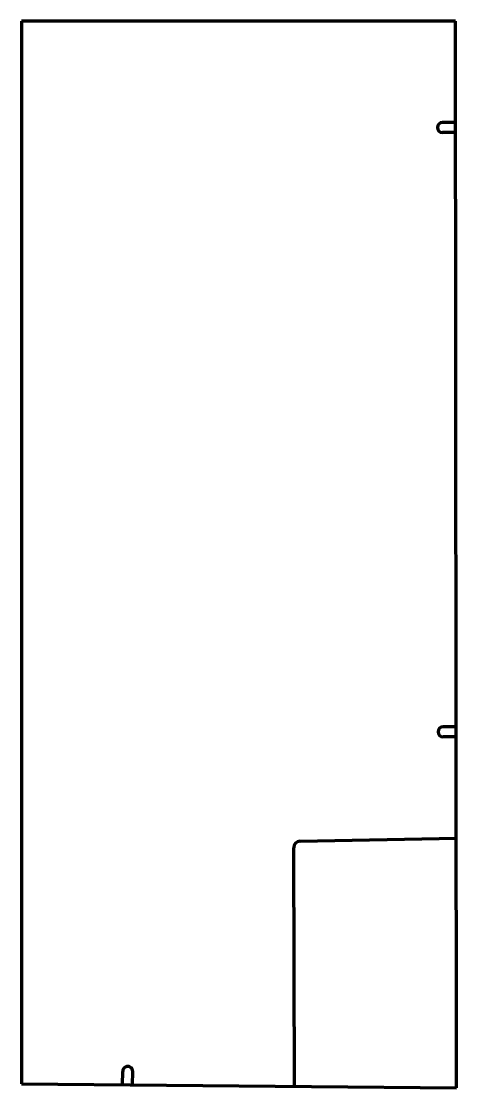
# Model space of a CAD drawing. Header units: inches. Extents: x 0 to 32.8, y -0.1 to 80.2.
import ezdxf

# ---------------------------------------------------------------- set-up
doc = ezdxf.new("R2010")
doc.units = ezdxf.units.IN
doc.header["$MEASUREMENT"] = 0
doc.layers.add('1', color=7, linetype='Continuous')

msp = doc.modelspace()

# ---------------------------------------------------------------- linework, layer by layer
at = {"color": 7, "lineweight": 90}
for p, q in [((0, 80.188), (0, 0.188)), ((32.688, 80.188), (0, 80.188)), ((32.769, -0.111), (32.688, 80.188)), ((0, 0.188), (32.769, -0.111))]:
    msp.add_line(p, q, dxfattribs=at)
at = {"layer": '1', "color": 7, "lineweight": 90}
for p, q in [((32.695, 72.562), (31.695, 72.561)), ((32.696, 71.813), (31.696, 71.811)), ((32.741, 27.062), (31.741, 27.061)), ((32.742, 26.313), (31.742, 26.311)), ((20.991, 18.448), (32.75, 18.688)), ((20.562, 0), (20.502, 17.946)), ((7.625, 0.118), (7.634, 1.118)), ((8.375, 0.111), (8.384, 1.111))]:
    msp.add_line(p, q, dxfattribs=at)
for centre, radius, start, end in [((31.696, 72.186), 0.375, 90.05823, 270.05823), ((31.742, 26.686), 0.375, 90.05823, 270.05823), ((21.002, 17.948), 0.5, 91.16914, 180.19422), ((8.009, 1.115), 0.375, 359.47756, 539.47756)]:
    msp.add_arc(centre, radius, start, end, dxfattribs=at)

doc.saveas('drawing.dxf')
